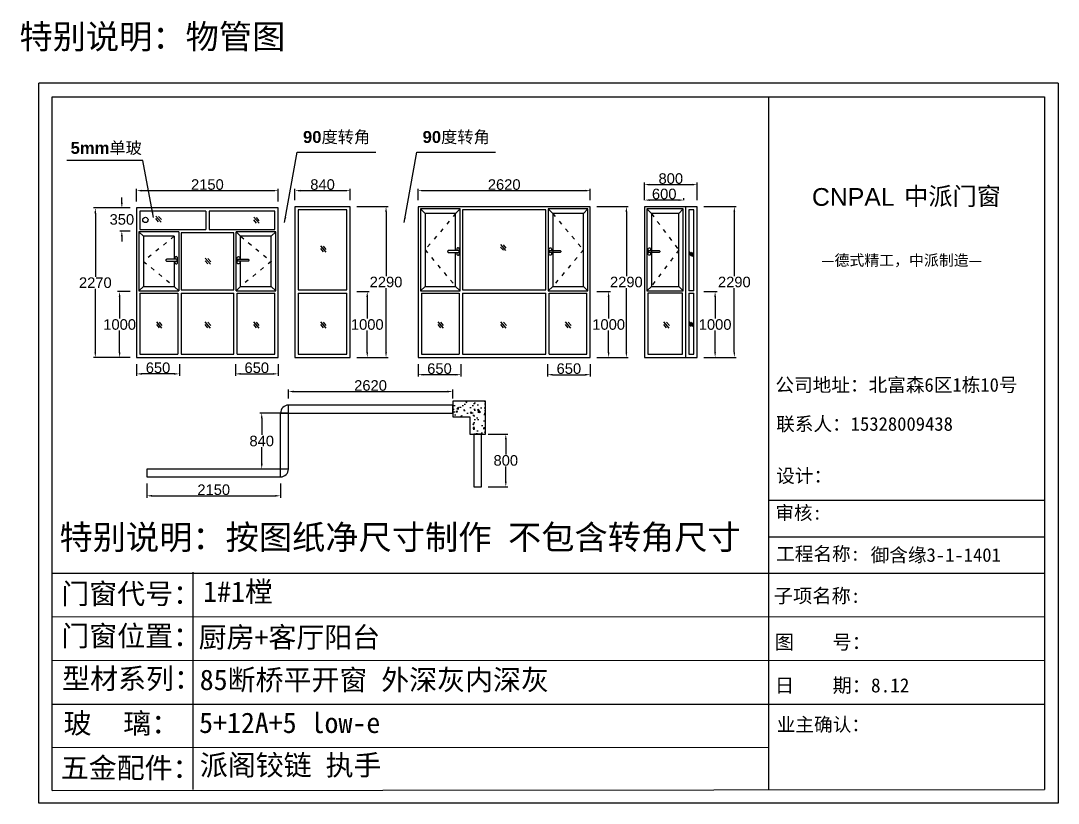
# Model space of a CAD drawing. Header units: inches. Extents: x -138455 to 599497, y -747149 to 13167.
# Drawn here: x 469943 to 485701, y -295300 to -283418 of the extents above; entities that cross this region are included whole.
import ezdxf

# ---------------------------------------------------------------- set-up
doc = ezdxf.new("R2010")
doc.units = ezdxf.units.IN
doc.header["$MEASUREMENT"] = 0
doc.header["$PDMODE"] = 35
doc.header["$PDSIZE"] = -3
doc.linetypes.add('ACAD_ISO03W100', pattern=[30, 12, -18])
doc.layers.add('0 @ 1', color=7, linetype='Continuous')
doc.styles.add('Annotative', font='arialbd.ttf')
doc.styles.add('MtXpl_', font='')
doc.styles.get("Standard").update_dxf_attribs({"font": 'arial.ttf'})
doc.styles.get('MtXpl_').set_extended_font_data('SimSun')
doc.dimstyles.get("Standard").update_dxf_attribs({"dimtxt": 80, "dimasz": 70, "dimexe": 40, "dimexo": 80, "dimgap": 0, "dimtad": 1, "dimtih": 1, "dimtoh": 1, "dimdec": 0, "dimzin": 0, "dimdsep": 46, "dimtxsty": 'Standard', "dimcen": 0.09, "dimadec": 0, "dimazin": 0, "dimtfac": 1, "dimtdec": 0, "dimtofl": 0, "dimtmove": 0, "dimatfit": 3, "dimfxl": 0, "dimtolj": 1, "dimtzin": 0, "dimarcsym": 0})

# ---------------------------------------------------------------- blocks, each defined once
blk = doc.blocks.new('*D1508')
at = {"color": 0, "lineweight": -2, "transparency": 16777216}
for p, q in [((471479, -286181), (471479, -286101)), ((471603, -286261), (471449, -286261)), ((471603, -286611), (471449, -286611)), ((471479, -286691), (471479, -286771))]:
    blk.add_line(p, q, dxfattribs=at)
at = {"color": 0, "transparency": 16777216}
for points in [[(471465, -286181), (471492, -286181), (471479, -286261)], [(471465, -286691), (471492, -286691), (471479, -286611)]]:
    blk.add_solid(points, dxfattribs=at)
at = {"layer": 'Defpoints', "color": 0, "transparency": 16777216}
for p in [(471479, -286261), (471703, -286261), (471703, -286611)]:
    blk.add_point(p, dxfattribs=at)
at = {"color": 0, "transparency": 16777216, "insert": (471479, -286436), "char_height": 160, "attachment_point": 5}
blk.add_mtext('\\A1;350', dxfattribs=at)
blk = doc.blocks.new('*D1516')
at = {"color": 0, "lineweight": -2, "transparency": 16777216}
for p, q in [((471603, -287531), (471415, -287531)), ((471445, -287611), (471445, -287939)), ((471445, -288451), (471445, -288123)), ((471603, -288531), (471415, -288531))]:
    blk.add_line(p, q, dxfattribs=at)
at = {"color": 0, "transparency": 16777216}
for points in [[(471431, -287611), (471458, -287611), (471445, -287531)], [(471431, -288451), (471458, -288451), (471445, -288531)]]:
    blk.add_solid(points, dxfattribs=at)
at = {"layer": 'Defpoints', "color": 0, "transparency": 16777216}
for p in [(471703, -287531), (471445, -288531), (471703, -288531)]:
    blk.add_point(p, dxfattribs=at)
at = {"color": 0, "transparency": 16777216, "insert": (471445, -288031), "char_height": 160, "attachment_point": 5}
blk.add_mtext('\\A1;1000', dxfattribs=at)
blk = doc.blocks.new('123as')
at = {"color": 0}
for p, q in [((90189, 51387), (90252, 51462)), ((90194, 51330), (90312, 51470)), ((90251, 51335), (90314, 51410))]:
    blk.add_line(p, q, dxfattribs=at)
blk = doc.blocks.new('dzcs')
blk.add_lwpolyline([(142096, -3328), (142196, -3328, 0.414214), (142206, -3318), (142206, -3318, 0.414214), (142196, -3308), (142096, -3308, 0.414214), (142086, -3318), (142086, -3318, 0.414214)], format="xyb", close=True)
blk.add_lwpolyline([(142182, -3328), (142182, -3342, 0.414214), (142196, -3355), (142196, -3355, 0.414214), (142209, -3342), (142209, -3294, 0.414214), (142196, -3280), (142196, -3280, 0.414214), (142182, -3294), (142182, -3308)], format="xyb")
blk = doc.blocks.new('*D1501')
at = {"color": 0, "lineweight": -2, "transparency": 16777216}
for p, q in [((475047, -286241), (475521, -286241)), ((475491, -286321), (475491, -287294)), ((475491, -288451), (475491, -287478)), ((475047, -288531), (475521, -288531))]:
    blk.add_line(p, q, dxfattribs=at)
at = {"color": 0, "transparency": 16777216}
for points in [[(475478, -286321), (475505, -286321), (475491, -286241)], [(475478, -288451), (475505, -288451), (475491, -288531)]]:
    blk.add_solid(points, dxfattribs=at)
at = {"layer": 'Defpoints', "color": 0, "transparency": 16777216}
for p in [(474947, -286241), (474947, -288531), (475491, -288531)]:
    blk.add_point(p, dxfattribs=at)
at = {"color": 0, "transparency": 16777216, "insert": (475491, -287386), "char_height": 160, "attachment_point": 5}
blk.add_mtext('\\A1;2290', dxfattribs=at)
blk = doc.blocks.new('*D1502')
at = {"color": 0, "lineweight": -2, "transparency": 16777216}
for p, q in [((474107, -286141), (474107, -285968)), ((474187, -285998), (474867, -285998)), ((474947, -286141), (474947, -285968))]:
    blk.add_line(p, q, dxfattribs=at)
at = {"color": 0, "transparency": 16777216}
for points in [[(474187, -285985), (474187, -286011), (474107, -285998)], [(474867, -285985), (474867, -286011), (474947, -285998)]]:
    blk.add_solid(points, dxfattribs=at)
at = {"layer": 'Defpoints', "color": 0, "transparency": 16777216}
for p in [(474947, -285998), (474107, -286241), (474947, -286241)]:
    blk.add_point(p, dxfattribs=at)
at = {"color": 0, "transparency": 16777216, "insert": (474527, -285906), "char_height": 160, "attachment_point": 5}
blk.add_mtext('\\A1;840', dxfattribs=at)
blk = doc.blocks.new('*D1503')
at = {"color": 0, "lineweight": -2, "transparency": 16777216}
for p, q in [((475047, -287531), (475236, -287531)), ((475206, -287611), (475206, -287939)), ((475206, -288451), (475206, -288123)), ((475047, -288531), (475236, -288531))]:
    blk.add_line(p, q, dxfattribs=at)
at = {"color": 0, "transparency": 16777216}
for points in [[(475192, -287611), (475219, -287611), (475206, -287531)], [(475192, -288451), (475219, -288451), (475206, -288531)]]:
    blk.add_solid(points, dxfattribs=at)
at = {"layer": 'Defpoints', "color": 0, "transparency": 16777216}
for p in [(474947, -287531), (474947, -288531), (475206, -288531)]:
    blk.add_point(p, dxfattribs=at)
at = {"color": 0, "transparency": 16777216, "insert": (475206, -288031), "char_height": 160, "attachment_point": 5}
blk.add_mtext('\\A1;1000', dxfattribs=at)
blk = doc.blocks.new('*D1509')
at = {"color": 0, "lineweight": -2, "transparency": 16777216}
for p, q in [((477943, -288631), (477943, -288822)), ((478593, -288631), (478593, -288822)), ((478023, -288792), (478513, -288792))]:
    blk.add_line(p, q, dxfattribs=at)
at = {"color": 0, "transparency": 16777216}
for points in [[(478023, -288779), (478023, -288806), (477943, -288792)], [(478513, -288779), (478513, -288806), (478593, -288792)]]:
    blk.add_solid(points, dxfattribs=at)
at = {"layer": 'Defpoints', "color": 0, "transparency": 16777216}
for p in [(477943, -288531), (478593, -288531), (478593, -288792)]:
    blk.add_point(p, dxfattribs=at)
at = {"color": 0, "transparency": 16777216, "insert": (478268, -288701), "char_height": 160, "attachment_point": 5}
blk.add_mtext('\\A1;650', dxfattribs=at)
blk = doc.blocks.new('*D1517')
at = {"color": 0, "lineweight": -2, "transparency": 16777216}
for p, q in [((473203, -288631), (473203, -288810)), ((473853, -288631), (473853, -288810)), ((473283, -288780), (473773, -288780))]:
    blk.add_line(p, q, dxfattribs=at)
at = {"color": 0, "transparency": 16777216}
for points in [[(473283, -288767), (473283, -288793), (473203, -288780)], [(473773, -288767), (473773, -288793), (473853, -288780)]]:
    blk.add_solid(points, dxfattribs=at)
at = {"layer": 'Defpoints', "color": 0, "transparency": 16777216}
for p in [(473203, -288531), (473853, -288531), (473853, -288780)]:
    blk.add_point(p, dxfattribs=at)
at = {"color": 0, "transparency": 16777216, "insert": (473528, -288688), "char_height": 160, "attachment_point": 5}
blk.add_mtext('\\A1;650', dxfattribs=at)
blk = doc.blocks.new('*D1510')
at = {"color": 0, "lineweight": -2, "transparency": 16777216}
for p, q in [((471703, -288631), (471703, -288810)), ((472353, -288631), (472353, -288810)), ((472273, -288780), (471783, -288780))]:
    blk.add_line(p, q, dxfattribs=at)
at = {"color": 0, "transparency": 16777216}
for points in [[(471783, -288767), (471783, -288793), (471703, -288780)], [(472273, -288767), (472273, -288793), (472353, -288780)]]:
    blk.add_solid(points, dxfattribs=at)
at = {"layer": 'Defpoints', "color": 0, "transparency": 16777216}
for p in [(471703, -288531), (472353, -288531), (471703, -288780)]:
    blk.add_point(p, dxfattribs=at)
at = {"color": 0, "transparency": 16777216, "insert": (472028, -288688), "char_height": 160, "attachment_point": 5}
blk.add_mtext('\\A1;650', dxfattribs=at)
blk = doc.blocks.new('*D1511')
at = {"color": 0, "lineweight": -2, "transparency": 16777216}
for p, q in [((475978, -288631), (475978, -288822)), ((476628, -288631), (476628, -288822)), ((476548, -288792), (476058, -288792))]:
    blk.add_line(p, q, dxfattribs=at)
at = {"color": 0, "transparency": 16777216}
for points in [[(476058, -288779), (476058, -288806), (475978, -288792)], [(476548, -288779), (476548, -288806), (476628, -288792)]]:
    blk.add_solid(points, dxfattribs=at)
at = {"layer": 'Defpoints', "color": 0, "transparency": 16777216}
for p in [(475978, -288531), (476628, -288531), (475978, -288792)]:
    blk.add_point(p, dxfattribs=at)
at = {"color": 0, "transparency": 16777216, "insert": (476303, -288701), "char_height": 160, "attachment_point": 5}
blk.add_mtext('\\A1;650', dxfattribs=at)
blk = doc.blocks.new('*D1518')
at = {"color": 0, "lineweight": -2, "transparency": 16777216}
for p, q in [((475978, -286141), (475978, -285968)), ((476058, -285998), (478513, -285998)), ((478593, -286141), (478593, -285968))]:
    blk.add_line(p, q, dxfattribs=at)
at = {"color": 0, "transparency": 16777216}
for points in [[(476058, -285985), (476058, -286011), (475978, -285998)], [(478513, -285985), (478513, -286011), (478593, -285998)]]:
    blk.add_solid(points, dxfattribs=at)
at = {"layer": 'Defpoints', "color": 0, "transparency": 16777216}
for p in [(478593, -285998), (475978, -286241), (478593, -286241)]:
    blk.add_point(p, dxfattribs=at)
at = {"color": 0, "transparency": 16777216, "insert": (477286, -285906), "char_height": 160, "attachment_point": 5}
blk.add_mtext('\\A1;2620', dxfattribs=at)
blk = doc.blocks.new('*D1512')
at = {"color": 0, "lineweight": -2, "transparency": 16777216}
for p, q in [((478693, -286241), (479171, -286241)), ((479141, -286321), (479141, -287294)), ((479141, -288451), (479141, -287478)), ((478693, -288531), (479171, -288531))]:
    blk.add_line(p, q, dxfattribs=at)
at = {"color": 0, "transparency": 16777216}
for points in [[(479128, -286321), (479155, -286321), (479141, -286241)], [(479128, -288451), (479155, -288451), (479141, -288531)]]:
    blk.add_solid(points, dxfattribs=at)
at = {"layer": 'Defpoints', "color": 0, "transparency": 16777216}
for p in [(478593, -286241), (478593, -288531), (479141, -288531)]:
    blk.add_point(p, dxfattribs=at)
at = {"color": 0, "transparency": 16777216, "insert": (479141, -287386), "char_height": 160, "attachment_point": 5}
blk.add_mtext('\\A1;2290', dxfattribs=at)
blk = doc.blocks.new('*D1504')
at = {"color": 0, "lineweight": -2, "transparency": 16777216}
for p, q in [((480316, -286241), (480811, -286241)), ((480781, -286321), (480781, -287294)), ((480781, -288451), (480781, -287478)), ((480316, -288531), (480811, -288531))]:
    blk.add_line(p, q, dxfattribs=at)
at = {"color": 0, "transparency": 16777216}
for points in [[(480768, -286321), (480794, -286321), (480781, -286241)], [(480768, -288451), (480794, -288451), (480781, -288531)]]:
    blk.add_solid(points, dxfattribs=at)
at = {"layer": 'Defpoints', "color": 0, "transparency": 16777216}
for p in [(480216, -286241), (480216, -288531), (480781, -288531)]:
    blk.add_point(p, dxfattribs=at)
at = {"color": 0, "transparency": 16777216, "insert": (480781, -287386), "char_height": 160, "attachment_point": 5}
blk.add_mtext('\\A1;2290', dxfattribs=at)
blk = doc.blocks.new('*D1505')
at = {"color": 0, "lineweight": -2, "transparency": 16777216}
for p, q in [((479416, -286141), (479416, -285876)), ((479496, -285906), (480136, -285906)), ((480216, -286141), (480216, -285876))]:
    blk.add_line(p, q, dxfattribs=at)
at = {"color": 0, "transparency": 16777216}
for points in [[(479496, -285893), (479496, -285920), (479416, -285906)], [(480136, -285893), (480136, -285920), (480216, -285906)]]:
    blk.add_solid(points, dxfattribs=at)
at = {"layer": 'Defpoints', "color": 0, "transparency": 16777216}
for p in [(480216, -285906), (479416, -286241), (480216, -286241)]:
    blk.add_point(p, dxfattribs=at)
at = {"color": 0, "transparency": 16777216, "insert": (479816, -285815), "char_height": 160, "attachment_point": 5}
blk.add_mtext('\\A1;800', dxfattribs=at)
blk = doc.blocks.new('*D1519')
at = {"color": 0, "lineweight": -2, "transparency": 16777216}
for p, q in [((471703, -286161), (471703, -285968)), ((471783, -285998), (473773, -285998)), ((473853, -286161), (473853, -285968))]:
    blk.add_line(p, q, dxfattribs=at)
at = {"color": 0, "transparency": 16777216}
for points in [[(471783, -285985), (471783, -286011), (471703, -285998)], [(473773, -285985), (473773, -286011), (473853, -285998)]]:
    blk.add_solid(points, dxfattribs=at)
at = {"layer": 'Defpoints', "color": 0, "transparency": 16777216}
for p in [(473853, -285998), (471703, -286261), (473853, -286261)]:
    blk.add_point(p, dxfattribs=at)
at = {"color": 0, "transparency": 16777216, "insert": (472778, -285906), "char_height": 160, "attachment_point": 5}
blk.add_mtext('\\A1;2150', dxfattribs=at)
blk = doc.blocks.new('*D1506')
at = {"color": 0, "lineweight": -2, "transparency": 16777216}
for p, q in [((473909, -289375), (473573, -289375)), ((473603, -289455), (473603, -289708)), ((473603, -290145), (473603, -289891)), ((473789, -290225), (473573, -290225))]:
    blk.add_line(p, q, dxfattribs=at)
at = {"color": 0, "transparency": 16777216}
for points in [[(473590, -289455), (473617, -289455), (473603, -289375)], [(473590, -290145), (473617, -290145), (473603, -290225)]]:
    blk.add_solid(points, dxfattribs=at)
at = {"layer": 'Defpoints', "color": 0, "transparency": 16777216}
for p in [(474009, -289375), (473603, -290225), (473889, -290225)]:
    blk.add_point(p, dxfattribs=at)
at = {"color": 0, "transparency": 16777216, "insert": (473603, -289800), "char_height": 160, "attachment_point": 5}
blk.add_mtext('\\A1;840', dxfattribs=at)
blk = doc.blocks.new('*D1507')
at = {"color": 0, "lineweight": -2, "transparency": 16777216}
for p, q in [((471859, -290445), (471859, -290661)), ((473889, -290445), (473889, -290661)), ((471939, -290631), (473809, -290631))]:
    blk.add_line(p, q, dxfattribs=at)
at = {"color": 0, "transparency": 16777216}
for points in [[(471939, -290618), (471939, -290645), (471859, -290631)], [(473809, -290618), (473809, -290645), (473889, -290631)]]:
    blk.add_solid(points, dxfattribs=at)
at = {"layer": 'Defpoints', "color": 0, "transparency": 16777216}
for p in [(471859, -290345), (473889, -290345), (473889, -290631)]:
    blk.add_point(p, dxfattribs=at)
at = {"color": 0, "transparency": 16777216, "insert": (472874, -290540), "char_height": 160, "attachment_point": 5}
blk.add_mtext('\\A1;2150', dxfattribs=at)
blk = doc.blocks.new('*D1520')
at = {"color": 0, "lineweight": -2, "transparency": 16777216}
for p, q in [((474009, -289155), (474009, -289018)), ((474089, -289048), (476424, -289048)), ((476504, -289155), (476504, -289018))]:
    blk.add_line(p, q, dxfattribs=at)
at = {"color": 0, "transparency": 16777216}
for points in [[(474089, -289035), (474089, -289062), (474009, -289048)], [(476424, -289035), (476424, -289062), (476504, -289048)]]:
    blk.add_solid(points, dxfattribs=at)
at = {"layer": 'Defpoints', "color": 0, "transparency": 16777216}
for p in [(476504, -289048), (474009, -289255), (476504, -289255)]:
    blk.add_point(p, dxfattribs=at)
at = {"color": 0, "transparency": 16777216, "insert": (475256, -288957), "char_height": 160, "attachment_point": 5}
blk.add_mtext('\\A1;2620', dxfattribs=at)
blk = doc.blocks.new('*D1521')
at = {"color": 0, "lineweight": -2, "transparency": 16777216}
for p, q in [((477044, -289695), (477340, -289695)), ((477310, -289775), (477310, -290003)), ((477310, -290415), (477310, -290186)), ((477044, -290495), (477340, -290495))]:
    blk.add_line(p, q, dxfattribs=at)
at = {"color": 0, "transparency": 16777216}
for points in [[(477297, -289775), (477324, -289775), (477310, -289695)], [(477297, -290415), (477324, -290415), (477310, -290495)]]:
    blk.add_solid(points, dxfattribs=at)
at = {"layer": 'Defpoints', "color": 0, "transparency": 16777216}
for p in [(476944, -289695), (476944, -290495), (477310, -290495)]:
    blk.add_point(p, dxfattribs=at)
at = {"color": 0, "transparency": 16777216, "insert": (477310, -290095), "char_height": 160, "attachment_point": 5}
blk.add_mtext('\\A1;800', dxfattribs=at)
blk = doc.blocks.new('*D1513')
at = {"color": 0, "lineweight": -2, "transparency": 16777216}
for p, q in [((471603, -286261), (471046, -286261)), ((471076, -286341), (471076, -287304)), ((471076, -288451), (471076, -287488)), ((471603, -288531), (471046, -288531))]:
    blk.add_line(p, q, dxfattribs=at)
at = {"color": 0, "transparency": 16777216}
for points in [[(471062, -286341), (471089, -286341), (471076, -286261)], [(471062, -288451), (471089, -288451), (471076, -288531)]]:
    blk.add_solid(points, dxfattribs=at)
at = {"layer": 'Defpoints', "color": 0, "transparency": 16777216}
for p in [(471703, -286261), (471076, -288531), (471703, -288531)]:
    blk.add_point(p, dxfattribs=at)
at = {"color": 0, "transparency": 16777216, "insert": (471076, -287396), "char_height": 160, "attachment_point": 5}
blk.add_mtext('\\A1;2270', dxfattribs=at)
blk = doc.blocks.new('*D1514')
at = {"color": 0, "lineweight": -2, "transparency": 16777216}
for p, q in [((478693, -287531), (478902, -287531)), ((478872, -287611), (478872, -287939)), ((478872, -288451), (478872, -288123)), ((478693, -288531), (478902, -288531))]:
    blk.add_line(p, q, dxfattribs=at)
at = {"color": 0, "transparency": 16777216}
for points in [[(478858, -287611), (478885, -287611), (478872, -287531)], [(478858, -288451), (478885, -288451), (478872, -288531)]]:
    blk.add_solid(points, dxfattribs=at)
at = {"layer": 'Defpoints', "color": 0, "transparency": 16777216}
for p in [(478593, -287531), (478593, -288531), (478872, -288531)]:
    blk.add_point(p, dxfattribs=at)
at = {"color": 0, "transparency": 16777216, "insert": (478872, -288031), "char_height": 160, "attachment_point": 5}
blk.add_mtext('\\A1;1000', dxfattribs=at)
blk = doc.blocks.new('*D1515')
at = {"color": 0, "lineweight": -2, "transparency": 16777216}
for p, q in [((480316, -287531), (480519, -287531)), ((480489, -287611), (480489, -287939)), ((480489, -288451), (480489, -288123)), ((480316, -288531), (480519, -288531))]:
    blk.add_line(p, q, dxfattribs=at)
at = {"color": 0, "transparency": 16777216}
for points in [[(480476, -287611), (480502, -287611), (480489, -287531)], [(480476, -288451), (480502, -288451), (480489, -288531)]]:
    blk.add_solid(points, dxfattribs=at)
at = {"layer": 'Defpoints', "color": 0, "transparency": 16777216}
for p in [(480216, -287531), (480216, -288531), (480489, -288531)]:
    blk.add_point(p, dxfattribs=at)
at = {"color": 0, "transparency": 16777216, "insert": (480489, -288031), "char_height": 160, "attachment_point": 5}
blk.add_mtext('\\A1;1000', dxfattribs=at)
blk = doc.blocks.new('*D1522')
at = {"color": 0, "lineweight": -2, "transparency": 16777216}
for p, q in [((479416, -286141), (479416, -286111)), ((479936, -286141), (479496, -286141)), ((480016, -286141), (480016, -286111))]:
    blk.add_line(p, q, dxfattribs=at)
at = {"color": 0, "transparency": 16777216}
for points in [[(479496, -286128), (479496, -286154), (479416, -286141)], [(479936, -286128), (479936, -286154), (480016, -286141)]]:
    blk.add_solid(points, dxfattribs=at)
at = {"layer": 'Defpoints', "color": 0, "transparency": 16777216}
for p in [(479416, -286141), (479416, -286241), (480016, -286241)]:
    blk.add_point(p, dxfattribs=at)
at = {"color": 0, "transparency": 16777216, "insert": (479716, -286049), "char_height": 160, "attachment_point": 5}
blk.add_mtext('\\A1;600', dxfattribs=at)

msp = doc.modelspace()

# ---------------------------------------------------------------- hatches: boundary and pattern name
h = msp.add_hatch()
h.set_pattern_fill('AR-CONC', color=256, scale=30)
h.set_pattern_definition([(50, (16240, 240), (215.178055, -18.82564), [22.5, -247.5]), (355, (16240, 240), (-41.6254, 225.65764), [18, -198]), (100.451444, (16257.93, 238.43), (173.552654, 206.832), [19.12206, -210.34263]), (46.1842, (16240, 300), (320.1724, -49.65578), [33.75, -371.25]), (96.635635, (16266.68, 295.86), (280.39858, 292.23558), [28.6831, -315.51413]), (351.184164, (16240, 300), (280.39858, 292.23558), [27, -297]), (21, (16270, 285), (179.072116, -120.78567), [22.5, -247.5]), (326, (16270, 285), (72.9946, 217.54501), [18, -198]), (71.451445, (16284.92, 274.93), (252.06671, 96.759346), [19.12206, -210.34263]), (37.5, (16240, 240), (3.647957, 99.868156), [0, -195.6, 0, -201, 0, -198.75]), (7.5, (16240, 240), (78.920861, 118.323514), [0, -114.6, 0, -191.1, 0, -75.75]), (327.5, (16173.1, 240), (160.146731, -6.766462), [0, -75, 0, -234, 0, -310.5]), (317.5, (16143.1, 240), (174.95585, 30.031495), [0, -97.5, 0, -155.4, 0, -220.5])])
h.paths.add_polyline_path([(476763.5, -289434.5), (476763.5, -289694.5), (477003.5, -289694.5), (477003.5, -289194.5), (476763.5, -289194.5), (476503.5, -289194.5), (476503.5, -289434.5)])

# ---------------------------------------------------------------- linework, layer by layer
for p, q in [((485700.6, -284364.3), (470215.4, -284364.3)), ((470215.4, -295299.7), (470215.4, -284364.3)), ((485700.6, -284364.3), (485700.6, -295299.7)), ((470422.8, -284571.1), (485493.9, -284571.1)), ((470422.8, -295104), (470422.8, -284571.1)), ((481297.7, -284571.1), (481297.7, -295093.1)), ((485493.9, -284571.1), (485493.9, -295092.4)), ((473852.8, -286261.1), (471702.8, -286261.1)), ((471702.8, -286261.1), (471702.8, -288531.1)), ((472752.8, -286311.1), (472752.8, -286586.1)), ((472802.8, -286311.1), (472802.8, -286586.1)), ((473852.8, -288531.1), (473852.8, -286261.1)), ((474946.5, -286241.1), (474106.5, -286241.1)), ((474106.5, -286241.1), (474106.5, -288531.1)), ((474946.5, -288531.1), (474946.5, -286241.1)), ((478593.2, -286241.1), (475978.2, -286241.1)), ((475978.2, -286241.1), (475978.2, -288531.1)), ((476083.2, -286346.1), (476013.2, -286276.1)), ((476548.2, -286346.1), (476618.2, -286276.1)), ((476653.2, -286291.1), (476653.2, -287506.1)), ((477918.2, -287506.1), (477918.2, -286291.1)), ((478023.2, -286346.1), (477953.2, -286276.1)), ((478488.2, -286346.1), (478558.2, -286276.1)), ((478593.2, -288531.1), (478593.2, -286241.1)), ((480216.4, -286241.1), (479416.4, -286241.1)), ((479416.4, -286241.1), (479416.4, -288531.1)), ((479521.4, -286346.1), (479451.4, -286276.1)), ((479936.4, -286346.1), (480006.4, -286276.1)), ((480041.4, -286241.1), (480041.4, -288531.1)), ((480091.4, -286291.1), (480091.4, -287521.1)), ((480166.4, -286291.1), (480091.4, -286291.1)), ((480166.4, -287521.1), (480166.4, -286291.1)), ((480216.4, -288531.1), (480216.4, -286241.1)), ((472342.8, -286621.1), (471737.8, -286621.1)), ((471737.8, -286621.1), (471737.8, -287521.1)), ((471807.8, -286691.1), (471737.8, -286621.1)), ((472342.8, -286621.1), (472342.8, -287521.1)), ((473212.8, -287521.1), (473212.8, -286621.1)), ((473817.8, -286621.1), (473212.8, -286621.1)), ((473282.8, -286691.1), (473212.8, -286621.1)), ((473747.8, -286691.1), (473817.8, -286621.1)), ((473817.8, -287521.1), (473817.8, -286621.1)), ((472272.8, -286691.1), (471807.8, -286691.1)), ((471807.8, -286691.1), (471807.8, -287451.1)), ((472272.8, -286691.1), (472272.8, -287039.6)), ((473177.8, -286636.1), (472377.8, -286636.1)), ((472377.8, -286636.1), (472377.8, -287506.1)), ((473177.8, -287506.1), (473177.8, -286636.1)), ((473282.8, -287039.6), (473282.8, -286691.1)), ((473747.8, -286691.1), (473282.8, -286691.1)), ((473747.8, -287451.1), (473747.8, -286691.1)), ((472272.8, -287068.8), (472272.8, -287451.1)), ((473282.8, -287451.1), (473282.8, -287068.8)), ((471807.8, -287451.1), (471737.8, -287521.1)), ((471737.8, -287521.1), (472342.8, -287521.1)), ((471752.8, -287556.1), (472327.8, -287556.1)), ((471752.8, -287556.1), (471752.8, -288481.1)), ((471807.8, -287451.1), (472272.8, -287451.1)), ((472272.8, -287451.1), (472342.8, -287521.1)), ((472327.8, -287556.1), (472327.8, -288481.1)), ((472377.8, -287506.1), (473177.8, -287506.1)), ((472377.8, -287556.1), (473177.8, -287556.1)), ((472377.8, -287556.1), (472377.8, -288481.1)), ((473177.8, -288481.1), (473177.8, -287556.1)), ((473282.8, -287451.1), (473212.8, -287521.1)), ((473212.8, -287521.1), (473817.8, -287521.1)), ((473227.8, -287556.1), (473802.8, -287556.1)), ((473227.8, -288481.1), (473227.8, -287556.1)), ((473282.8, -287451.1), (473747.8, -287451.1)), ((473747.8, -287451.1), (473817.8, -287521.1)), ((473802.8, -288481.1), (473802.8, -287556.1)), ((474156.5, -287506.1), (474896.5, -287506.1)), ((474156.5, -287556.1), (474896.5, -287556.1)), ((476083.2, -287451.1), (476013.2, -287521.1)), ((476028.2, -287556.1), (476603.2, -287556.1)), ((476548.2, -287451.1), (476618.2, -287521.1)), ((476603.2, -287556.1), (476603.2, -288481.1)), ((476653.2, -287506.1), (477918.2, -287506.1)), ((476653.2, -287556.1), (477918.2, -287556.1)), ((476653.2, -287556.1), (476653.2, -288481.1)), ((477918.2, -288481.1), (477918.2, -287556.1)), ((478023.2, -287451.1), (477953.2, -287521.1)), ((477968.2, -287556.1), (478543.2, -287556.1)), ((477968.2, -288481.1), (477968.2, -287556.1)), ((478488.2, -287451.1), (478558.2, -287521.1)), ((479521.4, -287451.1), (479451.4, -287521.1)), ((479936.4, -287451.1), (480006.4, -287521.1)), ((480166.4, -287521.1), (480091.4, -287521.1)), ((480091.4, -287556.1), (480166.4, -287556.1)), ((480091.4, -287556.1), (480091.4, -288481.1)), ((471752.8, -288481.1), (472327.8, -288481.1)), ((472377.8, -288481.1), (473177.8, -288481.1)), ((473227.8, -288481.1), (473802.8, -288481.1)), ((471702.8, -288531.1), (473852.8, -288531.1)), ((474106.5, -288531.1), (474946.5, -288531.1)), ((475978.2, -288531.1), (478593.2, -288531.1)), ((479416.4, -288531.1), (480216.4, -288531.1)), ((474008.5, -290224.5), (474008.5, -289254.5)), ((474008.5, -289374.5), (473888.5, -289374.5)), ((473888.5, -290344.5), (473888.5, -289374.5)), ((474008.5, -290224.5), (471858.5, -290224.5)), ((471858.5, -290224.5), (471858.5, -290344.5)), ((471858.5, -290344.5), (473888.5, -290344.5)), ((481297.7, -290696.3), (485493.9, -290696.3)), ((481297.7, -291251.9), (485493.9, -291251.9)), ((470420.7, -291807.5), (485493.9, -291807.5)), ((472558.2, -291791.3), (472559.2, -295089.2)), ((470421.1, -292469.6), (485493.9, -292465.1)), ((470421.5, -293131.9), (485493.9, -293127.3)), ((470421.9, -293794.6), (485493.9, -293794.6)), ((470422.4, -294451.9), (481297.7, -294445.9)), ((470422.8, -295104), (485493.9, -295092.4)), ((485700.6, -295299.7), (470215.4, -295299.7))]:
    msp.add_line(p, q)
for points in [[(472752.8, -286311.1), (471752.8, -286311.1), (471752.8, -286586.1), (472752.8, -286586.1)], [(473802.8, -286311.1), (472802.8, -286311.1)], [(472802.8, -286586.1), (473802.8, -286586.1), (473802.8, -286311.1)], [(474896.5, -287506.1), (474896.5, -286291.1), (474156.5, -286291.1), (474156.5, -287506.1)], [(477918.2, -286291.1), (476653.2, -286291.1)], [(477953.2, -287521.1), (478558.2, -287521.1), (478558.2, -286276.1), (477953.2, -286276.1), (477953.2, -287521.1)], [(476548.2, -286907.6), (476548.2, -286346.1), (476083.2, -286346.1), (476083.2, -287451.1), (476548.2, -287451.1), (476548.2, -286936.8)], [(474156.5, -287556.1), (474156.5, -288481.1), (474896.5, -288481.1), (474896.5, -287556.1)], [(476028.2, -287556.1), (476028.2, -288481.1), (476603.2, -288481.1)], [(477968.2, -288481.1), (478543.2, -288481.1), (478543.2, -287556.1)], [(479466.4, -287556.1), (479466.4, -288481.1), (479991.4, -288481.1), (479991.4, -287556.1), (479466.4, -287556.1)], [(480091.4, -288481.1), (480166.4, -288481.1), (480166.4, -287556.1)], [(476653.2, -288481.1), (477918.2, -288481.1)], [(477003.5, -289434.5), (477003.5, -289194.5), (476503.5, -289194.5), (476503.5, -289434.5), (476763.5, -289434.5)], [(476763.5, -289434.5), (476763.5, -289694.5), (477003.5, -289694.5), (477003.5, -289194.5), (476763.5, -289194.5)]]:
    msp.add_lwpolyline(points)
for points in [[(476013.2, -287521.1), (476618.2, -287521.1), (476618.2, -286276.1), (476013.2, -286276.1)], [(480006.4, -287521.1), (480006.4, -286276.1), (479451.4, -286276.1), (479451.4, -287521.1)], [(478023.2, -287451.1), (478488.2, -287451.1), (478488.2, -286346.1), (478023.2, -286346.1)], [(479936.4, -287451.1), (479936.4, -286346.1), (479521.4, -286346.1), (479521.4, -287451.1)], [(476823.5, -290494.5), (476943.5, -290494.5), (476943.5, -289694.5), (476823.5, -289694.5)]]:
    msp.add_lwpolyline(points, close=True)
at = {"linetype": 'ACAD_ISO03W100', "ltscale": 5}
for points in [[(476548.2, -286346.1), (476083.2, -286898.6), (476548.2, -287451.1)], [(478023.2, -286346.1), (478488.2, -286898.6), (478023.2, -287451.1)], [(479521.4, -286346.1), (479936.4, -286898.6), (479521.4, -287451.1)], [(472272.8, -286691.1), (471807.8, -287071.1), (472272.8, -287451.1)], [(473282.8, -286691.1), (473747.8, -287071.1), (473282.8, -287451.1)]]:
    msp.add_lwpolyline(points, dxfattribs=at)
msp.add_lwpolyline([(473888.5, -289374.5), (476503.5, -289374.5), (476503.5, -289254.5), (474008.5, -289254.5, 0.4142136), (473888.5, -289374.5)], format="xyb", close=True)
msp.add_circle((471836, -286442.5), 40)
msp.add_arc((473888.5, -290224.5), 120, 270, 0)

# ---------------------------------------------------------------- block references
for name, p, xscale, yscale, zscale in [('123as', (532365.7, -320788), -0.6684526412304121, 0.6684526412304121, 0.6684526412304121), ('123as', (533852.4, -320804.4), -0.6684526412304121, 0.6684526412304121, 0.6684526412304121), ('123as', (534870.9, -321241.4), -0.6684526412304121, 0.6684526412304121, 0.6684526412304121), ('dzcs', (269169.1, -282082.6), 1.458674084359069, 1.458674084359069, 1.458674084359069), ('123as', (537602.3, -321218.8), -0.6684526412304121, 0.6684526412304121, 0.6684526412304121), ('dzcs', (685402.4, -282082.6), -1.458674084359069, 1.458674084359069, 1.458674084359069), ('dzcs', (686906.7, -282082.6), -1.458674084359069, 1.458674084359069, 1.458674084359069), ('123as', (525357.4, -312719), -0.5011389095928886, 0.5011389095928886, 0.5011389095928886), ('dzcs', (264888.1, -282214.7), 1.458674084359069, 1.458674084359069, 1.458674084359069), ('123as', (533115.5, -321426.5), -0.6684526412304121, 0.6684526412304121, 0.6684526412304121), ('dzcs', (680667.5, -282214.7), -1.458674084359069, 1.458674084359069, 1.458674084359069), ('123as', (532378.6, -322396.6), -0.6684526412304121, 0.6684526412304121, 0.6684526412304121), ('123as', (533115.5, -322396.6), -0.6684526412304121, 0.6684526412304121, 0.6684526412304121), ('123as', (533852.4, -322396.6), -0.6684526412304121, 0.6684526412304121, 0.6684526412304121), ('123as', (534870.9, -322396.6), -0.6684526412304121, 0.6684526412304121, 0.6684526412304121), ('123as', (536652.3, -322396.6), -0.6684526412304121, 0.6684526412304121, 0.6684526412304121), ('123as', (537606, -322396.6), -0.6684526412304121, 0.6684526412304121, 0.6684526412304121), ('123as', (538588, -322396.6), -0.6684526412304121, 0.6684526412304121, 0.6684526412304121), ('123as', (540081.7, -322396.6), -0.6684526412304121, 0.6684526412304121, 0.6684526412304121), ('123as', (525357.4, -313784.9), -0.5011389095928886, 0.5011389095928886, 0.5011389095928886)]:
    msp.add_blockref(name, p, dxfattribs=dict(xscale=xscale, yscale=yscale, zscale=zscale))

# ---------------------------------------------------------------- texts
msp.add_text('CNPAL', height=269.64).set_placement((481959.9, -286228.3))
at = {"style": 'MtXpl_'}
for s, height, p in [('中派门窗', 269.64, (483359.9, -286217.2)), ('—德式精工，中派制造—', 165.935, (482100.9, -287137.3)), ('公司地址：北富森6区1栋10号', 207.419, (481405.6, -289050.7)), ('联系人：15328009438', 207.419, (481416.9, -289643.7)), ('设计：', 207.42, (481417.2, -290430.8)), ('审核:', 207.42, (481404, -290993.2)), ('工程名称:', 207.42, (481416.3, -291616.1)), ('御含缘3-1-1401', 207.419, (482851.3, -291633.9)), ('子项名称:', 214.34, (481380.3, -292257)), ('图    号：', 214.34, (481395.7, -292959.9)), ('日    期：8.12', 214.336, (481396.4, -293616.5)), ('业主确认：', 207.42, (481425.2, -294207.8))]:
    msp.add_text(s, height=height, dxfattribs=at).set_placement(p)
at = {"layer": '0 @ 1', "style": 'Annotative'}
for s, p in [('门窗代号：', (470558.8, -292273.5)), ('门窗位置：', (470558.8, -292914.5)), ('型材系列：', (470571.9, -293562)), ('玻    璃：', (470593.6, -294240.9)), ('五金配件：', (470551.1, -294917.4))]:
    msp.add_text(s, height=311.13, dxfattribs=at).set_placement(p)
at = {"layer": '0 @ 1', "attachment_point": 1, "style": 'Annotative'}
for s, width, insert, char_height in [('{\\fSimSun|b1|i0|c134|p2;特别说明：物管图}', 15294.536, (469923.5, -283474), 370), ('90{\\fSimSun|b1|i0|c134|p2;度转角}', 1237.966, (474230.1, -285092.8), 180.693), ('90{\\fSimSun|b1|i0|c134|p2;度转角}', 1237.966, (476046.4, -285092.8), 180.693), ('5mm{\\fSimSun|b1|i0|c134|p2;单玻}', 1237.966, (470700.7, -285258.2), 180.693), ('{\\fSimSun|b1|i0|c134|p2;特别说明：按图纸净尺寸制作 不包含转角尺寸}', 15294.536, (470531.6, -291075.1), 370), ('{\\fSimSun|b1|i0|c134|p2;1#1樘}', 4396.385, (472713.2, -291930.6), 311.128), ('{\\fSimSun|b1|i0|c134|p2;厨房+客厅阳台   }', 4396.385, (472643.7, -292623.8), 311.128), ('{\\fSimSun|b1|i0|c134|p2;85断桥平开窗 外深灰内深灰}', 5954.175, (472661.6, -293269.8), 311.128), ('{\\fSimSun|b1|i0|c134|p2;5+12A+5 low-e }', 7839.588, (472651.8, -293922.3), 311.128), ('{\\fSimSun|b1|i0|c134|p2;派阁铰链 执手  }', 7563.173, (472663.7, -294565.2), 311.128)]:
    msp.add_mtext_dynamic_manual_height_columns(s, width=width, gutter_width=903.5, heights=[0], dxfattribs=dict(at, insert=insert, char_height=char_height))

# ---------------------------------------------------------------- dimensions: what is measured, and where the dimension line sits
for base, p1, p2, picture, middle in [((473852.8, -285998.1), (471702.8, -286261.1), (473852.8, -286261.1), '*D1519', (472777.8, -285906.4)), ((474946.5, -285998.1), (474106.5, -286241.1), (474946.5, -286241.1), '*D1502', (474526.5, -285906.4)), ((479416.4, -286141.1), (480016.4, -286241.1), (479416.4, -286241.1), '*D1522', (479716.4, -286049.4)), ((473852.8, -288780), (473202.8, -288531.1), (473852.8, -288531.1), '*D1517', (473527.8, -288688.3)), ((478593.2, -288792.2), (477943.2, -288531.1), (478593.2, -288531.1), '*D1509', (478268.2, -288700.5))]:
    dim = msp.add_linear_dim(base=base, p1=p1, p2=p2, dimstyle='Standard', override={"dimtxt": 160, "dimasz": 80, "dimexe": 30, "dimexo": 100, "dimgap": 10})
    dim.commit()
    dim.dimension.update_dxf_attribs({"geometry": picture, "text_midpoint": middle})
for base, p1, p2, text, picture, middle in [((478593.2, -285998.1), (475978.2, -286241.1), (478593.2, -286241.1), '2620', '*D1518', (477285.7, -285906.4)), ((476503.5, -289048.2), (474008.5, -289254.5), (476503.5, -289254.5), '2620', '*D1520', (475256, -288956.5)), ((473888.5, -290631.3), (471858.5, -290344.5), (473888.5, -290344.5), '2150', '*D1507', (472873.5, -290539.6))]:
    dim = msp.add_linear_dim(base=base, p1=p1, p2=p2, text=text, dimstyle='Standard', override={"dimtxt": 160, "dimasz": 80, "dimexe": 30, "dimexo": 100, "dimgap": 10})
    dim.commit()
    dim.dimension.update_dxf_attribs({"geometry": picture, "text_midpoint": middle})
dim = msp.add_linear_dim(base=(480216.4, -285906.4), p1=(479416.4, -286241.1), p2=(480216.4, -286241.1), dimstyle='Standard', override={"dimtxt": 160, "dimasz": 80, "dimexe": 30, "dimexo": 100, "dimgap": 10})
dim.commit()
dim.dimension.update_dxf_attribs({"geometry": '*D1505', "text_midpoint": (479816.4, -285906.4), "dimtype": 160})
for base, p1, p2, angle, picture, middle in [((471478.6, -286261.1), (471702.8, -286611.1), (471702.8, -286261.1), 90, '*D1508', (471478.6, -286436.1)), ((471075.7, -288531.1), (471702.8, -286261.1), (471702.8, -288531.1), 90, '*D1513', (471075.7, -287396.1)), ((475491.5, -288531.1), (474946.5, -286241.1), (474946.5, -288531.1), 90, '*D1501', (475491.5, -287386.1)), ((475205.7, -288531.1), (474946.5, -287531.1), (474946.5, -288531.1), 90, '*D1503', (475205.7, -288031.1)), ((480488.9, -288531.1), (480216.4, -287531.1), (480216.4, -288531.1), 90, '*D1515', (480488.9, -288031.1)), ((471702.8, -288780), (472352.8, -288531.1), (471702.8, -288531.1), 180, '*D1510', (472027.8, -288688.3)), ((475978.2, -288792.2), (476628.2, -288531.1), (475978.2, -288531.1), 180, '*D1511', (476303.2, -288700.5)), ((477310.4, -290494.5), (476943.5, -289694.5), (476943.5, -290494.5), 90, '*D1521', (477310.4, -290094.5))]:
    dim = msp.add_linear_dim(base=base, p1=p1, p2=p2, angle=angle, dimstyle='Standard', override={"dimtxt": 160, "dimasz": 80, "dimexe": 30, "dimexo": 100, "dimgap": 10})
    dim.commit()
    dim.dimension.update_dxf_attribs({"geometry": picture, "text_midpoint": middle})
for base, p1, p2, picture, middle in [((479141.2, -288531.1), (478593.2, -286241.1), (478593.2, -288531.1), '*D1512', (479141.2, -287386.1)), ((480780.9, -288531.1), (480216.4, -286241.1), (480216.4, -288531.1), '*D1504', (480780.9, -287386.1)), ((471444.7, -288531.1), (471702.8, -287531.1), (471702.8, -288531.1), '*D1516', (471444.7, -288031.1)), ((478871.8, -288531.1), (478593.2, -287531.1), (478593.2, -288531.1), '*D1514', (478871.8, -288031.1))]:
    dim = msp.add_linear_dim(base=base, p1=p1, p2=p2, angle=90, dimstyle='Standard', override={"dimtxt": 160, "dimasz": 80, "dimexe": 30, "dimexo": 100, "dimgap": 10})
    dim.commit()
    dim.dimension.update_dxf_attribs({"geometry": picture, "text_midpoint": middle, "dimtype": 160})
dim = msp.add_linear_dim(base=(473603.4, -290224.5), p1=(474008.5, -289374.5), p2=(473888.5, -290224.5), angle=90, text='840', dimstyle='Standard', override={"dimtxt": 160, "dimasz": 80, "dimexe": 30, "dimexo": 100, "dimgap": 10})
dim.commit()
dim.dimension.update_dxf_attribs({"geometry": '*D1506', "text_midpoint": (473603.4, -289799.5)})

# ---------------------------------------------------------------- leaders
for points in [[(473949.5, -286480.4), (474143.1, -285414.5), (475335.7, -285414.5)], [(475765.8, -286480.4), (475959.4, -285414.5), (477152, -285414.5)], [(471957.7, -286403.1), (471796.4, -285539.2), (470642, -285539.2)]]:
    msp.add_leader(points, dimstyle='Standard', override={"dimtxt": 160, "dimasz": 80, "dimexe": 30, "dimexo": 100, "dimgap": 10, "dimtad": 0})

doc.saveas('drawing.dxf')
